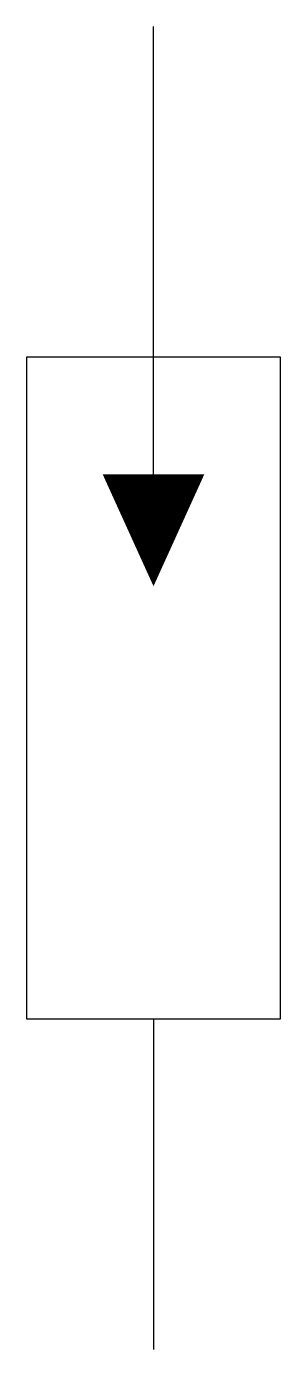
# Model space of a CAD drawing. Header units: millimetres. Extents: x -2.5 to 2.5, y -26 to 0.
import ezdxf

# ---------------------------------------------------------------- set-up
doc = ezdxf.new("R2010")
doc.units = ezdxf.units.MM
doc.layers.add('元件', color=4, linetype='Continuous')

msp = doc.modelspace()

# ---------------------------------------------------------------- linework, layer by layer
at = {"layer": '元件'}
for p, q in [((0, -8.8), (0, 0)), ((0, -19.5), (0, -26))]:
    msp.add_line(p, q, dxfattribs=at)
msp.add_lwpolyline([(-2.5, -19.5), (2.5, -19.5), (2.5, -6.5), (-2.5, -6.5)], close=True, dxfattribs=at)
msp.add_lwpolyline([(0, -8.8, 2, 0, 0), (0, -11, 0, 0, 0)], format="xyseb", dxfattribs=at)

doc.saveas('drawing.dxf')
